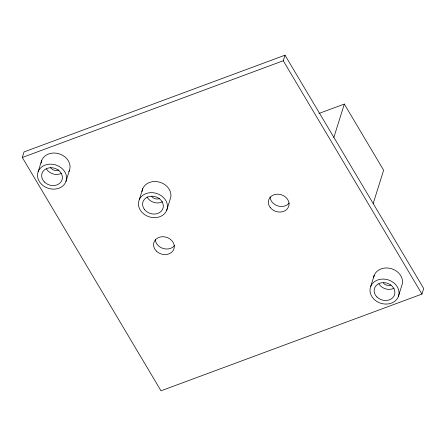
<?xml version="1.0" encoding="UTF-8"?>
<svg xmlns="http://www.w3.org/2000/svg" width="446" height="446" viewBox="0 0 446 446"><rect width="100%" height="100%" fill="white"/><g stroke="black" fill="none" stroke-linecap="round" stroke-linejoin="round"><path stroke-width="0.67" d="M22.3 157.488L24.039 151.935L285.005 55.193L423.7 288.512L421.961 294.065L160.995 390.808L22.3 157.488L283.266 60.751L285.005 55.193M38.127 171.81L41.606 160.699M65.947 181.472A14.729 12.265 17.4 0 0 48.703 164.24A14.729 12.265 17.4 0 0 41.461 184.22A14.729 12.265 17.4 0 0 65.947 181.472L69.431 170.361M139.291 199.674L142.77 188.563M166.603 210.607A14.729 12.265 17.4 0 0 150.408 192.666A14.729 12.265 17.4 0 0 141.834 212.151A14.729 12.265 17.4 0 0 166.603 210.607L170.082 199.496A14.729 12.265 17.4 0 0 159.556 182.163A14.729 12.265 17.4 0 0 141.956 191.663M333.87 137.396L344.318 104.063L318.873 113.496M373.185 203.532L383.627 170.199L344.318 104.063M370.738 286.388L374.222 275.277M398.289 296.763A14.729 12.265 17.4 0 0 381.62 279.124A14.729 12.265 17.4 0 0 373.631 298.837A14.729 12.265 17.4 0 0 398.289 296.763L401.768 285.652A14.729 12.265 17.4 0 0 391.136 268.603A14.729 12.265 17.4 0 0 373.564 277.763M283.266 60.751L421.961 294.065M390.969 285.005A5.893 4.906 17.4 0 1 383.281 282.948M159.4 198.57A5.893 4.906 17.4 0 1 151.712 196.513M58.811 169.926A5.893 4.906 17.4 0 1 50.465 167.529M61.581 173.288A10.52 8.764 17.4 0 1 46.384 168.917M41.043 163.208A14.729 12.265 17.4 0 1 58.961 153.758A14.729 12.265 17.4 0 1 68.918 171.543M394.058 288.216A10.52 8.764 17.4 0 1 378.855 283.851M162.539 201.759A10.52 8.764 17.4 0 1 147.013 196.915M174.486 245.573A10.52 8.764 17.4 0 1 163.002 248.455A10.52 8.764 17.4 0 1 155.292 239.485M289.253 203.025A10.52 8.764 17.4 0 1 277.769 205.913A10.52 8.764 17.4 0 1 270.059 196.942M270.27 207.552A10.52 8.764 17.4 0 0 288.149 207.613A10.52 8.764 17.4 0 0 277.646 194.183A10.52 8.764 17.4 0 0 270.27 207.552M156.368 251.07A10.52 8.764 17.4 0 0 173.856 249.113A10.52 8.764 17.4 0 0 161.541 236.798A10.52 8.764 17.4 0 0 156.368 251.07M44.483 182.057A10.52 8.764 17.4 0 0 61.972 180.095A10.52 8.764 17.4 0 0 49.657 167.78A10.52 8.764 17.4 0 0 44.483 182.057M376.959 296.986A10.52 8.764 17.4 0 0 394.448 295.023A10.52 8.764 17.4 0 0 382.133 282.714A10.52 8.764 17.4 0 0 376.959 296.986M144.565 209.626A10.52 8.764 17.4 0 0 162.433 209.592A10.52 8.764 17.4 0 0 151.841 196.207A10.52 8.764 17.4 0 0 144.565 209.626"/></g></svg>
